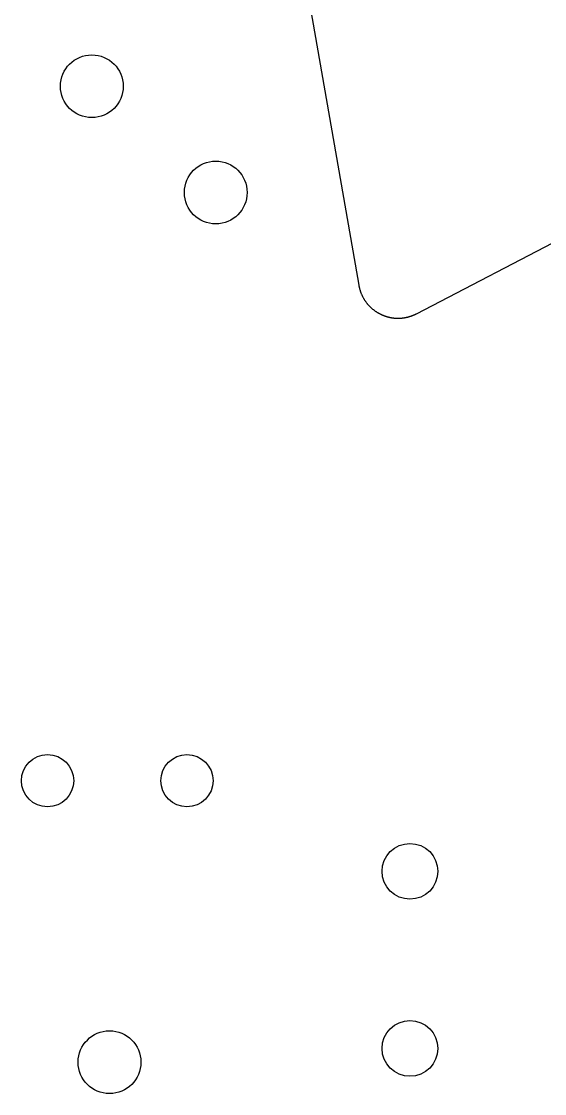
# Model space of a CAD drawing. Header units: millimetres. Extents: x 72.5 to 127.5, y -127.5 to -72.5.
# Drawn here: x 99.62 to 107.13, y -99.69 to -84.31 of the extents above; entities that cross this region are included whole.
import ezdxf

# ---------------------------------------------------------------- set-up
doc = ezdxf.new("R2010")
doc.units = ezdxf.units.MM
doc.layers.add('Edge.Cuts', color=254, linetype='CONTINUOUS', true_color=0xd0d2cd)

msp = doc.modelspace()

# ---------------------------------------------------------------- linework, layer by layer
at = {"layer": 'Edge.Cuts', "linetype": 'CONTINUOUS'}
for p, q in [((102.047114, -74.220782), (104.465658, -88.091673)), ((105.292422, -88.501053), (112.376525, -84.823495)), ((104.465658, -88.091673), (104.46688, -88.098459)), ((104.46688, -88.098459), (104.468179, -88.105217)), ((104.468179, -88.105217), (104.469553, -88.111946)), ((104.469553, -88.111946), (104.471003, -88.118646)), ((104.471003, -88.118646), (104.472528, -88.125316)), ((104.472528, -88.125316), (104.474128, -88.131957)), ((104.474128, -88.131957), (104.475803, -88.138568)), ((104.475803, -88.138568), (104.477553, -88.145149)), ((104.477553, -88.145149), (104.479377, -88.151699)), ((104.479377, -88.151699), (104.481276, -88.158219)), ((104.481276, -88.158219), (104.483248, -88.164707)), ((104.483248, -88.164707), (104.485294, -88.171163)), ((104.485294, -88.171163), (104.487414, -88.177587)), ((104.487414, -88.177587), (104.489608, -88.183979)), ((104.489608, -88.183979), (104.491874, -88.190339)), ((104.491874, -88.190339), (104.494213, -88.196665)), ((104.494213, -88.196665), (104.496626, -88.202957)), ((104.496626, -88.202957), (104.49911, -88.209216)), ((104.49911, -88.209216), (104.501667, -88.21544)), ((104.501667, -88.21544), (104.504296, -88.221629)), ((104.504296, -88.221629), (104.506996, -88.227783)), ((104.506996, -88.227783), (104.509768, -88.233901)), ((104.509768, -88.233901), (104.512612, -88.239983)), ((104.512612, -88.239983), (104.515526, -88.246028)), ((104.515526, -88.246028), (104.518511, -88.252036)), ((104.518511, -88.252036), (104.521566, -88.258006)), ((104.521566, -88.258006), (104.524692, -88.263938)), ((104.524692, -88.263938), (104.527887, -88.269831)), ((104.527887, -88.269831), (104.531152, -88.275685)), ((104.531152, -88.275685), (104.534487, -88.281499)), ((104.534487, -88.281499), (104.53789, -88.287273)), ((104.53789, -88.287273), (104.541362, -88.293006)), ((104.541362, -88.293006), (104.544902, -88.298697)), ((104.544902, -88.298697), (104.54851, -88.304346)), ((104.54851, -88.304346), (104.552185, -88.309953)), ((104.552185, -88.309953), (104.555928, -88.315516)), ((104.555928, -88.315516), (104.559737, -88.321036)), ((104.559737, -88.321036), (104.563613, -88.326511)), ((104.563613, -88.326511), (104.567555, -88.331941)), ((104.567555, -88.331941), (104.571562, -88.337325)), ((104.571562, -88.337325), (104.575635, -88.342663)), ((104.575635, -88.342663), (104.579772, -88.347954)), ((104.579772, -88.347954), (104.583973, -88.353198)), ((104.583973, -88.353198), (104.588238, -88.358393)), ((104.588238, -88.358393), (104.592566, -88.363539)), ((104.592566, -88.363539), (104.596957, -88.368635)), ((104.596957, -88.368635), (104.60141, -88.373682)), ((104.60141, -88.373682), (104.605925, -88.378677)), ((104.605925, -88.378677), (104.610501, -88.383621)), ((104.610501, -88.383621), (104.615137, -88.388513)), ((104.615137, -88.388513), (104.619833, -88.393351)), ((104.619833, -88.393351), (104.624589, -88.398136)), ((104.624589, -88.398136), (104.629403, -88.402867)), ((104.629403, -88.402867), (104.634275, -88.407542)), ((104.634275, -88.407542), (104.639205, -88.412162)), ((104.639205, -88.412162), (104.644191, -88.416726)), ((104.644191, -88.416726), (104.649234, -88.421232)), ((104.649234, -88.421232), (104.654332, -88.425681)), ((104.654332, -88.425681), (104.659484, -88.430071)), ((104.659484, -88.430071), (104.66469, -88.434402)), ((104.66469, -88.434402), (104.66995, -88.438674)), ((104.66995, -88.438674), (104.675261, -88.442884)), ((104.675261, -88.442884), (104.680625, -88.447034)), ((104.680625, -88.447034), (104.686039, -88.451122)), ((104.686039, -88.451122), (104.691503, -88.455147)), ((104.691503, -88.455147), (104.697016, -88.45911)), ((104.697016, -88.45911), (104.702577, -88.463008)), ((104.702577, -88.463008), (104.708186, -88.466842)), ((104.708186, -88.466842), (104.713841, -88.470611)), ((104.713841, -88.470611), (104.719542, -88.474314)), ((104.719542, -88.474314), (104.725288, -88.477951)), ((104.725288, -88.477951), (104.731077, -88.481522)), ((104.731077, -88.481522), (104.73691, -88.485024)), ((104.73691, -88.485024), (104.742784, -88.488459)), ((104.742784, -88.488459), (104.7487, -88.491825)), ((104.7487, -88.491825), (104.754655, -88.495121)), ((104.754655, -88.495121), (104.76065, -88.498348)), ((104.76065, -88.498348), (104.766682, -88.501505)), ((104.766682, -88.501505), (104.772752, -88.50459)), ((104.772752, -88.50459), (104.778858, -88.507605)), ((104.778858, -88.507605), (104.781924, -88.509085)), ((104.781924, -88.509085), (104.784999, -88.510547)), ((104.784999, -88.510547), (104.788083, -88.511991)), ((104.788083, -88.511991), (104.791174, -88.513417)), ((104.791174, -88.513417), (104.794274, -88.514825)), ((104.794274, -88.514825), (104.797383, -88.516214)), ((104.797383, -88.516214), (104.800499, -88.517585)), ((104.800499, -88.517585), (104.803623, -88.518938)), ((104.803623, -88.518938), (104.806755, -88.520272)), ((104.806755, -88.520272), (104.809894, -88.521588)), ((104.809894, -88.521588), (104.813041, -88.522885)), ((104.813041, -88.522885), (104.816196, -88.524164)), ((104.816196, -88.524164), (104.819357, -88.525424)), ((104.819357, -88.525424), (104.822526, -88.526665)), ((104.822526, -88.526665), (104.825701, -88.527888)), ((104.825701, -88.527888), (104.828884, -88.529092)), ((104.828884, -88.529092), (104.832073, -88.530277)), ((104.832073, -88.530277), (104.835269, -88.531443)), ((104.835269, -88.531443), (104.838471, -88.53259)), ((104.838471, -88.53259), (104.841681, -88.533718)), ((104.841681, -88.533718), (104.844895, -88.534827)), ((104.844895, -88.534827), (104.848116, -88.535917)), ((104.848116, -88.535917), (104.851343, -88.536988)), ((104.851343, -88.536988), (104.854576, -88.53804)), ((104.854576, -88.53804), (104.857814, -88.539072)), ((104.857814, -88.539072), (104.861059, -88.540086)), ((104.861059, -88.540086), (104.864308, -88.54108)), ((104.864308, -88.54108), (104.867563, -88.542055)), ((104.867563, -88.542055), (104.870822, -88.54301)), ((104.870822, -88.54301), (104.874088, -88.543946)), ((104.874088, -88.543946), (104.877357, -88.544862)), ((104.877357, -88.544862), (104.880632, -88.54576)), ((104.880632, -88.54576), (104.883911, -88.546637)), ((104.883911, -88.546637), (104.887195, -88.547496)), ((104.887195, -88.547496), (104.890483, -88.548334)), ((104.890483, -88.548334), (104.893776, -88.549154)), ((104.893776, -88.549154), (104.897072, -88.549953)), ((104.897072, -88.549953), (104.900373, -88.550733)), ((104.900373, -88.550733), (104.903677, -88.551493)), ((104.903677, -88.551493), (104.906986, -88.552234)), ((104.906986, -88.552234), (104.910297, -88.552955)), ((104.910297, -88.552955), (104.913614, -88.553656)), ((104.913614, -88.553656), (104.916932, -88.554337)), ((104.916932, -88.554337), (104.920255, -88.554999)), ((104.920255, -88.554999), (104.923579, -88.555641)), ((104.923579, -88.555641), (104.926908, -88.556263)), ((104.926908, -88.556263), (104.930239, -88.556865)), ((104.930239, -88.556865), (104.933573, -88.557448)), ((104.933573, -88.557448), (104.936909, -88.55801)), ((104.936909, -88.55801), (104.940249, -88.558553)), ((104.940249, -88.558553), (104.94359, -88.559075)), ((104.94359, -88.559075), (104.946935, -88.559579)), ((104.946935, -88.559579), (104.95028, -88.560061)), ((104.95028, -88.560061), (104.953629, -88.560525)), ((104.953629, -88.560525), (104.956978, -88.560967)), ((104.956978, -88.560967), (104.960331, -88.561391)), ((104.960331, -88.561391), (104.963683, -88.561794)), ((104.963683, -88.561794), (104.96704, -88.562177)), ((104.96704, -88.562177), (104.970395, -88.56254)), ((104.970395, -88.56254), (104.973754, -88.562884)), ((104.973754, -88.562884), (104.977113, -88.563207)), ((104.977113, -88.563207), (104.980474, -88.56351)), ((104.980474, -88.56351), (104.983834, -88.563793)), ((104.983834, -88.563793), (104.987198, -88.564056)), ((104.987198, -88.564056), (104.99056, -88.5643)), ((104.99056, -88.5643), (104.993925, -88.564523)), ((104.993925, -88.564523), (104.997288, -88.564726)), ((104.997288, -88.564726), (105.000654, -88.564909)), ((105.000654, -88.564909), (105.004018, -88.565072)), ((105.004018, -88.565072), (105.007385, -88.565215)), ((105.007385, -88.565215), (105.01075, -88.565338)), ((105.01075, -88.565338), (105.014116, -88.565441)), ((105.014116, -88.565441), (105.017481, -88.565524)), ((105.017481, -88.565524), (105.020848, -88.565587)), ((105.020848, -88.565587), (105.024212, -88.565629)), ((105.024212, -88.565629), (105.027578, -88.565652)), ((105.027578, -88.565652), (105.030941, -88.565655)), ((105.030941, -88.565655), (105.034306, -88.565638)), ((105.034306, -88.565638), (105.037668, -88.565601)), ((105.037668, -88.565601), (105.041032, -88.565543)), ((105.041032, -88.565543), (105.044392, -88.565466)), ((105.044392, -88.565466), (105.047754, -88.565369)), ((105.047754, -88.565369), (105.051113, -88.565251)), ((105.051113, -88.565251), (105.054472, -88.565114)), ((105.054472, -88.565114), (105.057828, -88.564957)), ((105.057828, -88.564957), (105.061185, -88.564779)), ((105.061185, -88.564779), (105.064539, -88.564582)), ((105.064539, -88.564582), (105.067893, -88.564365)), ((105.067893, -88.564365), (105.071243, -88.564127)), ((105.071243, -88.564127), (105.074594, -88.56387)), ((105.074594, -88.56387), (105.07794, -88.563593)), ((105.07794, -88.563593), (105.081288, -88.563296)), ((105.081288, -88.563296), (105.084631, -88.562979)), ((105.084631, -88.562979), (105.087974, -88.562642)), ((105.087974, -88.562642), (105.091312, -88.562285)), ((105.091312, -88.562285), (105.094651, -88.561908)), ((105.094651, -88.561908), (105.097986, -88.561512)), ((105.097986, -88.561512), (105.10132, -88.561095)), ((105.10132, -88.561095), (105.104649, -88.560659)), ((105.104649, -88.560659), (105.107978, -88.560202)), ((105.107978, -88.560202), (105.111303, -88.559726)), ((105.111303, -88.559726), (105.114627, -88.55923)), ((105.114627, -88.55923), (105.117945, -88.558714)), ((105.117945, -88.558714), (105.121264, -88.558178)), ((105.121264, -88.558178), (105.124576, -88.557623)), ((105.124576, -88.557623), (105.127889, -88.557047)), ((105.127889, -88.557047), (105.131196, -88.556452)), ((105.131196, -88.556452), (105.134502, -88.555837)), ((105.134502, -88.555837), (105.137802, -88.555203)), ((105.137802, -88.555203), (105.141102, -88.554548)), ((105.141102, -88.554548), (105.144395, -88.553874)), ((105.144395, -88.553874), (105.147688, -88.55318)), ((105.147688, -88.55318), (105.150975, -88.552467)), ((105.150975, -88.552467), (105.154261, -88.551733)), ((105.154261, -88.551733), (105.15754, -88.55098)), ((105.15754, -88.55098), (105.160819, -88.550207)), ((105.160819, -88.550207), (105.164091, -88.549415)), ((105.164091, -88.549415), (105.167361, -88.548602)), ((105.167361, -88.548602), (105.170626, -88.547771)), ((105.170626, -88.547771), (105.173888, -88.546919)), ((105.173888, -88.546919), (105.177145, -88.546048)), ((105.177145, -88.546048), (105.180399, -88.545157)), ((105.180399, -88.545157), (105.183647, -88.544247)), ((105.183647, -88.544247), (105.186893, -88.543316)), ((105.186893, -88.543316), (105.190133, -88.542367)), ((105.190133, -88.542367), (105.19337, -88.541397)), ((105.19337, -88.541397), (105.196601, -88.540409)), ((105.196601, -88.540409), (105.19983, -88.5394)), ((105.19983, -88.5394), (105.203051, -88.538372)), ((105.203051, -88.538372), (105.206271, -88.537324)), ((105.206271, -88.537324), (105.209483, -88.536257)), ((105.209483, -88.536257), (105.212693, -88.53517)), ((105.212693, -88.53517), (105.215896, -88.534065)), ((105.215896, -88.534065), (105.219097, -88.532938)), ((105.219097, -88.532938), (105.22229, -88.531793)), ((105.22229, -88.531793), (105.225481, -88.530628)), ((105.225481, -88.530628), (105.228664, -88.529444)), ((105.228664, -88.529444), (105.231845, -88.52824)), ((105.231845, -88.52824), (105.235018, -88.527017)), ((105.235018, -88.527017), (105.238189, -88.525774)), ((105.238189, -88.525774), (105.241352, -88.524512)), ((105.241352, -88.524512), (105.244512, -88.52323)), ((105.244512, -88.52323), (105.247664, -88.521929)), ((105.247664, -88.521929), (105.250813, -88.520608)), ((105.250813, -88.520608), (105.253955, -88.519268)), ((105.253955, -88.519268), (105.257094, -88.517908)), ((105.257094, -88.517908), (105.260224, -88.516529)), ((105.260224, -88.516529), (105.263352, -88.51513)), ((105.263352, -88.51513), (105.266472, -88.513713)), ((105.266472, -88.513713), (105.269588, -88.512275)), ((105.269588, -88.512275), (105.272696, -88.510818)), ((105.272696, -88.510818), (105.275801, -88.509342)), ((105.275801, -88.509342), (105.278898, -88.507846)), ((105.278898, -88.507846), (105.281991, -88.50633)), ((105.281991, -88.50633), (105.285076, -88.504796)), ((105.285076, -88.504796), (105.288158, -88.503242)), ((105.288158, -88.503242), (105.292422, -88.501053))]:
    msp.add_line(p, q, dxfattribs=at)
at = {"layer": 'Edge.Cuts'}
for centre, radius in [((100.635, -85.238), 0.45), ((102.413, -86.762), 0.45), ((100, -95.2), 0.375), ((102, -95.2), 0.375), ((105.2, -96.5), 0.4), ((105.2, -99.04), 0.4), ((100.889, -99.238), 0.45)]:
    msp.add_circle(centre, radius, dxfattribs=at)

doc.saveas('drawing.dxf')
